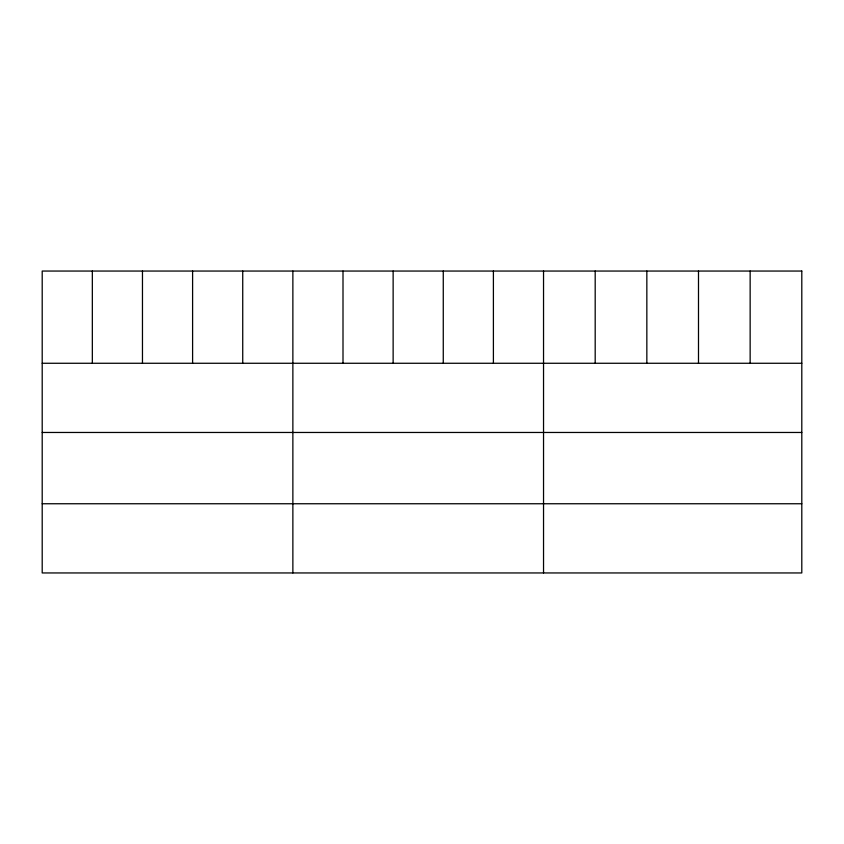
<?xml version="1.0" encoding="UTF-8"?>
<svg xmlns="http://www.w3.org/2000/svg" width="844" height="844" viewBox="0 0 844 844"><rect width="100%" height="100%" fill="white"/><g stroke="black" fill="none" stroke-linecap="round" stroke-linejoin="round"><path stroke-width="1.27" d="M42.2 363.268L801.8 363.268M42.2 432.466L801.8 432.466M42.2 503.752L801.8 503.752M750.147 271.051L750.147 363.268M698.494 271.051L698.494 363.268M646.842 271.051L646.842 363.268M595.189 271.051L595.189 363.268M543.536 271.051L543.536 572.949M493.402 271.051L493.402 363.268M443.269 271.051L443.269 363.268M393.135 271.051L393.135 363.268M343.002 271.051L343.002 363.268M292.868 271.051L292.868 572.949M242.734 271.051L242.734 363.268M192.601 271.051L192.601 363.268M142.467 271.051L142.467 363.268M92.334 271.051L92.334 363.268M801.8 271.051L42.2 271.051L42.2 572.949L801.8 572.949L801.8 271.051"/></g></svg>
